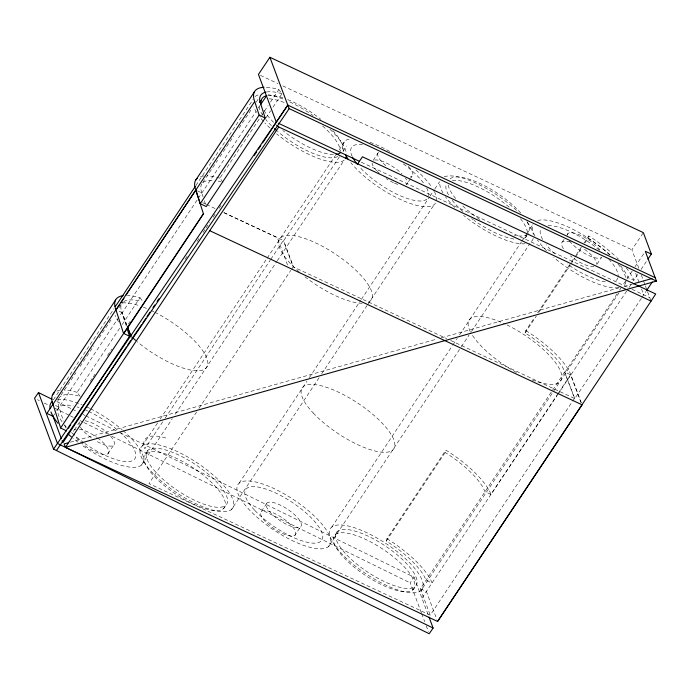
<?xml version="1.0" encoding="UTF-8"?>
<svg xmlns="http://www.w3.org/2000/svg" width="691" height="691" viewBox="0 0 691 691"><rect width="100%" height="100%" fill="white"/><g stroke="black" fill="none" stroke-linecap="round" stroke-linejoin="round"><path stroke-width="0.52" stroke-dasharray="3.46 2.59" d="M386.951 538.704L389.672 540.388A62.345 20.566 33.6 0 1 432.082 583.014L426.131 580.328L424.395 576.579A55.15 18.191 33.6 0 0 388.567 542.504L386.252 541.07L386.951 538.704L445.85 450.126L448.571 451.81A62.345 20.566 33.6 0 1 490.973 494.445L557.196 395.442M386.252 541.07L445.151 452.493L445.85 450.126M641.343 298.4L574.826 398.586L563.234 368.493A55.15 18.191 33.6 0 0 527.406 334.418L525.082 332.984L525.791 330.618L534.696 317.229M585.044 242.817L588.006 238.352L588.715 235.994L591.436 237.669A62.345 20.566 33.6 0 1 616.294 257.078M53.017 416.327L54.649 413.84M56.826 410.514L121.918 312.557L120.994 309.188A55.15 18.191 33.6 0 1 123.102 302.105M632.239 270.967L622.548 285.651M641.939 297.501L646.016 291.386M53.371 399.821L113.998 308.652M195.855 185.542L253.217 99.271M61.058 395.027L75.898 372.708M80.052 366.463L93.708 345.923M99.046 337.89L111.51 319.147M119.232 307.538L121.607 303.971M202.713 182.605L217.587 160.243M219.963 156.658L233.644 136.084M239 128.034L250.902 110.137M256.257 102.087L258.037 99.4M126.989 325.375L122.247 312.686L197.678 199.241M198.274 198.352L255.972 111.571M258.356 107.995L260.732 104.41M80.208 396.504L77.064 392.341L119.802 328.07M122.177 324.502L139.988 297.717L137.639 297.026A62.345 20.566 33.6 0 0 127.351 295.437M223.046 182.303L219.902 178.148L261.552 115.518M262.148 114.62L263.927 111.933M264.523 111.044L268.091 105.671M270.475 102.095L278.801 89.571L276.452 88.88A62.345 20.566 33.6 0 0 263.997 87.299M90.305 381.328L92.68 377.761M93.268 376.871L95.047 374.185M107.52 355.442L111.674 349.197M128.293 324.2L131.264 319.734M265.88 117.885L270.639 110.733M273.023 107.148L281.945 93.734L278.801 89.571M185.136 259.315L187.52 255.73M197.056 241.401L199.44 237.816M203.016 232.444L205.4 228.859M205.996 227.961L209.572 222.588M213.148 217.216L215.532 213.631M219.107 208.259L221.491 204.674M74.438 429.819L80.035 421.415A20.67 6.815 33.6 0 0 79.301 424.447M107.969 453.719L113.557 445.306M142.242 446.015L157.773 422.65M160.165 419.048L266.536 259.082M267.141 258.175L335.558 155.276M339.126 149.912L345.068 140.973M162.739 421.812L144.834 448.744L143.909 445.375A55.15 18.191 33.6 0 1 164.043 437.472L166.047 438.068M165.132 418.228L270.19 260.222M270.786 259.324L283.327 240.477L223.884 212.647M339.471 156.745L283.673 240.658L293.52 267.002L446.68 338.633M343.03 151.389L346.597 146.034M145.844 453.503L148.064 450.161M141.413 465.103L172.318 418.625M175.289 414.159L276.711 261.621M277.316 260.723L344.239 160.07A54.986 18.13 33.6 0 1 276.607 133.838M196.624 411.922L148.945 483.579L430.243 615.163L572.088 401.981M199.008 408.338L290.79 270.397M291.386 269.507L293.174 266.821L283.327 240.477M378.487 152.383L372.898 160.796A20.67 6.815 33.6 0 1 402.093 174.054M410.385 178.762L406.472 184.652A20.67 6.815 33.6 0 0 405.349 177.915M410.946 177.924L412.061 176.24M239.164 483.147L306.942 381.225M309.326 377.632L360.719 300.335M361.324 299.436L429.448 196.987M430.044 196.089L434.224 189.792M434.829 188.893L439.606 181.707M223.418 508.706A47.8 15.763 33.6 0 0 176.058 458.176A47.8 15.763 33.6 0 0 154.413 476.427A47.8 15.763 33.6 0 0 223.418 508.706L225.637 505.363A47.8 15.763 33.6 0 0 178.278 454.833A47.8 15.763 33.6 0 0 156.632 473.085A47.8 15.763 33.6 0 0 225.637 505.363M231.468 509.509A54.986 18.13 33.6 0 0 176.991 451.396A54.986 18.13 33.6 0 0 152.098 472.385A54.986 18.13 33.6 0 0 231.468 509.509L319.311 377.398M321.704 373.805L367.12 305.5M367.716 304.601L434.302 204.476M261.423 511.357L267.02 502.953M294.953 535.257A20.67 6.815 33.6 0 0 274.517 513.413A20.67 6.815 33.6 0 0 265.094 521.256A20.67 6.815 33.6 0 0 294.953 535.257L300.542 526.844A20.67 6.815 33.6 0 0 280.114 505A20.67 6.815 33.6 0 0 270.682 512.843A20.67 6.815 33.6 0 0 300.542 526.844M331.715 527.181L452.432 345.638M453.028 344.74L457.209 338.443M459.601 334.85L521.472 241.807M522.068 240.909L526.222 234.655M526.818 233.757L532.761 224.825M525.402 237.462L527.069 234.957M335.316 534.67L337.536 531.327M328.398 546.65A54.986 18.13 33.6 0 0 273.921 488.528A54.986 18.13 33.6 0 0 249.028 509.517A54.986 18.13 33.6 0 0 328.398 546.65L460.707 347.659M461.303 346.761L469.077 335.075M471.469 331.481L530.032 243.405M562.37 241.962L564.055 239.44M566.845 235.234L567.967 233.549M537.658 312.764L570.904 262.779M571.5 261.88L575.655 255.635M576.251 254.737L581.589 246.704M583.964 243.137L588.715 235.994M525.082 332.984L536.363 316.02M538.738 312.453L570.196 265.137M570.792 264.247L574.947 257.993M575.543 257.104L581.477 248.173M597.067 264.135L601.541 257.406A20.67 6.815 33.6 0 1 586.218 254.279A20.67 6.815 33.6 0 1 569.09 240.287M412.898 589.872A47.8 15.763 33.6 0 0 365.53 539.343A47.8 15.763 33.6 0 0 343.893 557.594A47.8 15.763 33.6 0 0 412.898 589.872L415.118 586.529A47.8 15.763 33.6 0 0 367.759 536A47.8 15.763 33.6 0 0 346.113 554.251A47.8 15.763 33.6 0 0 415.118 586.529M581.001 402.654L570.567 374.747L564.625 372.06L420.396 588.818L430.243 615.163M564.97 372.242L617.21 293.684M619.585 290.116L621.96 286.54M420.94 590.675A54.986 18.13 33.6 0 0 366.472 532.554A54.986 18.13 33.6 0 0 341.57 553.551A54.986 18.13 33.6 0 0 420.94 590.675L553.016 392.056M553.612 391.158L619.024 292.785M558.095 393.499L421.925 598.138M558.691 392.609L570.567 374.747M626.711 291.015L557.792 394.552M629.086 287.447L632.654 282.092M620.553 265.741A55.15 18.191 33.6 0 1 626.158 273.861L627.894 277.618L633.837 280.304L638.242 273.679M572.684 401.091L574.471 398.405L564.625 372.06M638.804 268.281L631.894 249.788L643.338 232.625M635.02 266.761L644.176 253.027M641.041 269.481L646.759 260.904M421.355 612.779L410.169 582.858L414.09 577.184L120.761 433.024M70.378 442.18L437.04 339.022M441.195 337.856L619.853 287.594M624.008 286.428L632.317 284.087M281.945 93.734L279.941 93.138A55.15 18.191 33.6 0 0 267.175 91.903M219.902 178.148L217.553 177.457A62.345 20.566 33.6 0 0 207.265 175.859M77.064 392.341L74.714 391.659A62.345 20.566 33.6 0 0 64.427 390.061M122.247 312.686L117.168 310.242M490.973 494.445L485.03 491.75L483.294 488.001A55.15 18.191 33.6 0 0 447.466 453.927L445.151 452.493M420.396 588.818L426.416 591.539L436.85 619.447M631.997 289.313L649.773 297.622M223.875 212.638L277.298 237.557L287.732 265.465M202.584 202.679L205.477 204.035M206.445 204.484L215.151 208.561M450.584 340.456L574.826 398.586M260.395 75.354L277.946 83.594M282.818 85.883L631.894 249.788M361.333 162.195L628.084 287.473M197.531 190.906L201.832 192.988L203.102 196.875M55.556 405.522L58.994 407.189L63.451 421.026M56.861 401.626L71.389 408.761M72.356 409.236L77.193 411.62M83.006 414.47L84.941 415.421M85.909 415.896L116.883 431.124M37.452 399.683L39.387 400.633M44.233 403.017L48.102 404.917M54.883 408.243L69.402 415.386M70.37 415.861L73.272 417.286M80.052 420.62L82.955 422.046M83.922 422.521L107.157 433.939M111.994 436.315L410.169 582.858M588.006 238.352L590.33 239.786A55.15 18.191 33.6 0 1 611.647 256.318M525.791 330.618L528.511 332.302A62.345 20.566 33.6 0 1 570.913 374.937L581.347 402.844M139.988 297.717L142.501 301.043M641.36 275.113L645.014 284.899M645.385 285.875L646.111 287.836M647.579 291.749L650.749 300.231M635.694 273.351L639.711 284.087M641.533 288.968L643.718 294.824M414.09 577.184L428.636 616.087M421.726 613.772L424.715 621.753M426.209 625.744L428.446 631.729M126.66 325.245L121.918 312.557L126.047 325.409M204.363 200.753L205.944 205.607M64.721 424.974L65.671 427.936M201.832 192.988L200.908 189.61A55.15 18.191 33.6 0 1 202.437 183.098M58.994 407.189L58.07 403.812A55.15 18.191 33.6 0 1 58.355 399.329M617.046 257.795A62.345 20.566 33.6 0 1 618.514 259.237M626.253 267.814A62.345 20.566 33.6 0 1 633.837 280.304M123.076 430.597A54.986 18.13 33.6 0 1 138.934 466.503A54.986 18.13 33.6 0 1 82.428 445.479M78.023 442.231A54.986 18.13 33.6 0 1 72.961 438.198M57.422 399.553A54.986 18.13 33.6 0 1 82.013 404.814M86.936 406.99A54.986 18.13 33.6 0 1 89.709 408.321M90.642 408.796A54.986 18.13 33.6 0 1 122.229 429.871M154.836 312.263A54.986 18.13 33.6 0 1 206.911 367.042A54.986 18.13 33.6 0 1 137.146 341.665M118.602 321.946A54.986 18.13 33.6 0 1 115.164 315.39M122.454 302.926A54.986 18.13 33.6 0 1 139.599 305.802M143.305 307.132A54.986 18.13 33.6 0 1 148.159 309.119M151.122 310.458A54.986 18.13 33.6 0 1 153.894 311.788M333.399 154.525A47.8 15.763 33.6 0 1 282.8 130.556M273.653 122.385A47.8 15.763 33.6 0 1 263.219 109.023M267.616 95.591A47.8 15.763 33.6 0 1 283.258 98.01M287.698 99.634A47.8 15.763 33.6 0 1 320.9 119.396M332.846 130.495A47.8 15.763 33.6 0 1 341.941 150.966M119.638 431.918A45.761 15.098 33.6 0 1 131.61 461.035A45.761 15.098 33.6 0 1 84.829 443.449M83.957 442.819A45.761 15.098 33.6 0 1 75.63 436.263M73.954 434.794A45.761 15.098 33.6 0 1 71.536 432.566M66.405 427.271A45.761 15.098 33.6 0 1 64.375 424.879M62.078 421.804A45.761 15.098 33.6 0 1 73.229 405.928M77.021 406.913A45.761 15.098 33.6 0 1 78.999 407.543M85.632 410.083A45.761 15.098 33.6 0 1 87.602 410.955M88.586 411.413A45.761 15.098 33.6 0 1 117.962 430.45M110.629 436.228A20.67 6.815 33.6 0 1 112.452 445.885A20.67 6.815 33.6 0 1 95.876 440.823M91.35 437.887A20.67 6.815 33.6 0 1 79.56 425.276M85.002 420.75A20.67 6.815 33.6 0 1 109.256 434.751M97.509 437.869A20.67 6.815 33.6 0 1 102.657 454.324A20.67 6.815 33.6 0 1 73.963 433.689M73.6 431.4A20.67 6.815 33.6 0 1 76.425 429.059M79.405 429.154A20.67 6.815 33.6 0 1 96.645 437.239M270.069 128.111A54.986 18.13 33.6 0 1 264.878 122.938M263.426 121.357A54.986 18.13 33.6 0 1 259.54 116.684M256.611 112.452A54.986 18.13 33.6 0 1 253.804 106.88M255.014 96.567A54.986 18.13 33.6 0 1 259.185 94.702M268.177 94.762A54.986 18.13 33.6 0 1 282.904 98.994M289.771 101.948A54.986 18.13 33.6 0 1 313.17 115.613M329.978 129.269A54.986 18.13 33.6 0 1 346.467 154.015M337.718 156.434A47.8 15.763 33.6 0 1 277.514 131.35M271.433 125.727A47.8 15.763 33.6 0 1 265.767 119.465M262.701 115.259A47.8 15.763 33.6 0 1 258.926 104.384M269.075 98.804A47.8 15.763 33.6 0 1 285.469 102.976M322.542 125.978A47.8 15.763 33.6 0 1 340.378 151.32M203.016 182.536A55.15 18.191 33.6 0 1 214.011 180.446M218.088 181.051A55.15 18.191 33.6 0 1 221.042 181.716M56.904 391.097A62.345 20.566 33.6 0 1 60.281 390.251M123.775 301.613A55.15 18.191 33.6 0 1 141.128 301.293M58.683 398.595A55.15 18.191 33.6 0 1 78.204 395.917M200.511 176.62A62.345 20.566 33.6 0 1 206.16 175.851M527.622 234.119A47.8 15.763 33.6 0 1 514.38 235.372M479.753 219.41A47.8 15.763 33.6 0 1 461.346 204.631M455.645 198.49A47.8 15.763 33.6 0 1 448.131 182.579M450.048 178.917A47.8 15.763 33.6 0 1 482.007 184.419A47.8 15.763 33.6 0 1 521.316 213.709M526.948 221.526A47.8 15.763 33.6 0 1 528.356 233.377M533.236 238.386A54.986 18.13 33.6 0 1 529.807 242.541M525.143 243.759A54.986 18.13 33.6 0 1 463.592 215.376M454.721 207.421A54.986 18.13 33.6 0 1 445.419 196.719M443.009 193.014A54.986 18.13 33.6 0 1 439.796 182.329M444.253 176.801A54.986 18.13 33.6 0 1 516.963 210.815M527.268 222.252A54.986 18.13 33.6 0 1 533.331 234.551M526.697 235.847A47.8 15.763 33.6 0 1 521.947 239.051M513.957 239.034A47.8 15.763 33.6 0 1 474.112 220.394M473.275 219.798A47.8 15.763 33.6 0 1 471.616 218.581M462.91 211.498A47.8 15.763 33.6 0 1 452.104 200.183M448.494 194.853A47.8 15.763 33.6 0 1 446.524 183.866M452.38 180.472A47.8 15.763 33.6 0 1 510.312 208.216M520.47 218.719A47.8 15.763 33.6 0 1 527.302 231.856M618.531 287.689A54.986 18.13 33.6 0 1 553.733 257.38M546.529 250.703A54.986 18.13 33.6 0 1 537.451 240.01M535.015 236.08A54.986 18.13 33.6 0 1 532.847 224.428M537.728 220.515A54.986 18.13 33.6 0 1 609.514 254.841M618.039 263.988A54.986 18.13 33.6 0 1 626.029 280.529M625.977 281.418A54.986 18.13 33.6 0 1 623.774 285.633M506.952 324.934A54.986 18.13 33.6 0 1 560.427 370.937A54.986 18.13 33.6 0 1 529.755 378.97M516.402 372.492A54.986 18.13 33.6 0 1 470.83 332.613M470.329 331.671A54.986 18.13 33.6 0 1 505.112 324.053M617.918 277.834A45.761 15.098 33.6 0 1 613.962 281.565M605.342 281.816A45.761 15.098 33.6 0 1 567.199 263.979M554.692 253.839A45.761 15.098 33.6 0 1 546.123 244.623M542.668 239.518A45.761 15.098 33.6 0 1 540.785 229.006M548.058 225.612A45.761 15.098 33.6 0 1 599.546 250.323M608.831 259.168A45.761 15.098 33.6 0 1 618.125 276.806M593.984 266.596A20.67 6.815 33.6 0 1 570.42 255.886M563.493 248.7A20.67 6.815 33.6 0 1 571.086 242.213M584.526 249.304A20.67 6.815 33.6 0 1 596.765 264.221M567.147 235.147A20.67 6.815 33.6 0 1 580.449 235.285A20.67 6.815 33.6 0 1 599.857 249.9M434.319 191.476A54.986 18.13 33.6 0 1 410.126 203.422A54.986 18.13 33.6 0 1 350.803 162.618M343.859 151.286A54.986 18.13 33.6 0 1 350.311 138.917M370.126 142.337A54.986 18.13 33.6 0 1 392.022 152.797M415.965 169.969A54.986 18.13 33.6 0 1 431.391 186.605M299.22 272.012A54.986 18.13 33.6 0 1 285.392 235.571A54.986 18.13 33.6 0 1 347.694 263.072A54.986 18.13 33.6 0 1 367.854 302.312M362.196 303.237A54.986 18.13 33.6 0 1 304.144 276.124M426.822 199.146A45.761 15.098 33.6 0 1 396.781 194.145A45.761 15.098 33.6 0 1 359.285 166.635M352.263 156.563A45.761 15.098 33.6 0 1 362.447 144.644M403.389 163.897A45.761 15.098 33.6 0 1 424.404 184.272M426.667 187.995A45.761 15.098 33.6 0 1 428.653 195.639M397.757 184.402A20.67 6.815 33.6 0 1 394.319 183.063M393.429 182.657A20.67 6.815 33.6 0 1 386.096 178.528M379.394 173.398A20.67 6.815 33.6 0 1 377.277 171.394M376.647 170.729A20.67 6.815 33.6 0 1 372.078 163.085M408.321 166.306A20.67 6.815 33.6 0 1 410.1 177.017M385.751 165.65A20.67 6.815 33.6 0 1 380.447 151.605M313.213 412.985A54.986 18.13 33.6 0 0 392.583 450.109A54.986 18.13 33.6 0 0 338.106 391.996A54.986 18.13 33.6 0 0 313.213 412.985M254.849 510.424A45.761 15.098 33.6 0 0 320.918 541.321A45.761 15.098 33.6 0 0 275.571 492.951A45.761 15.098 33.6 0 0 254.849 510.424"/><path stroke-width="1.04" d="M651.069 301.103L655.707 293.977L362.438 156.797L357.722 163.879L278.793 126.997L65.429 447.362L437.593 621.442L651.069 301.103L357.722 163.879M126.427 346.96L62.872 442.672L62.138 440.72M127.61 345.163L130.582 340.698M52.646 394.682L115.57 300.058M195.484 180.481L254.383 91.903M195.251 186.44L116.373 305.077A54.986 18.13 33.6 0 0 115.112 306.519M116.814 308.877L119.776 304.411M120.968 302.623L123.939 298.158M125.719 295.48L254.703 101.499A62.345 20.566 33.6 0 1 263.997 87.299M266.095 92.084A55.15 18.191 33.6 0 0 259.807 101.041L265.163 118.006L206.264 206.583L200.235 203.664L259.134 115.095L254.703 101.499M66.621 430.908L60.601 427.988L203.43 213.787L195.803 190.077A62.345 20.566 33.6 0 1 197.177 178.382M203.43 213.787L123.844 333.485L129.545 336.275L72.564 421.976M68.409 428.221L70.784 424.654M141.629 324.701L131.774 338.901M142.821 322.904L145.801 318.43M146.993 316.642L149.973 312.159M152.953 307.685L154.741 304.99M157.125 301.414L158.913 298.728M254.271 155.415L256.655 151.83M258.443 149.144L260.827 145.559M262.615 142.873L287.776 105.11L655.172 277.661M437.593 621.442L582.098 404.831M647.908 259.185L651.337 254.038L643.338 232.625L269.887 57.275L258.443 74.438L276.322 122.272M646.586 290.531L652.304 281.945M260.732 104.41L266.476 95.928M287.776 105.11L53.57 449.124L429.189 633.725L433.11 628.059L429.007 617.089M56.437 450.532L289.425 108.297M52.024 399.243L38.471 392.583L34.55 398.258L53.57 449.124M68.305 442.767L64.151 443.933L65.429 447.362L656.45 281.09L645.316 251.317L651.337 254.038M633.353 283.794L652.054 278.533M209.891 230.768L581.744 404.65M656.45 281.09L289.063 108.565L269.887 57.275M278.283 123.188L359.38 161.279M259.134 115.095L265.163 118.006M433.11 628.059L57.491 443.458L38.471 392.583M646.482 288.812L647.208 290.773M127.351 326.351L130.996 336.102M127.394 327.197L131.04 336.958M61.413 438.768L53.017 416.327L46.919 413.382L195.803 190.077L200.235 203.664M127.006 328.372L129.545 336.275M123.516 333.364L115.889 309.646A62.345 20.566 33.6 0 1 123.205 295.618M60.601 427.988L52.965 404.278A62.345 20.566 33.6 0 1 54.339 392.583M340.637 152.581A47.8 15.763 33.6 0 1 336.085 154.369M278.939 127.317A47.8 15.763 33.6 0 1 276.59 125.209M261.163 102.985A47.8 15.763 33.6 0 1 266.51 95.79M71.363 436.85A54.986 18.13 33.6 0 1 68.038 433.896M57.914 423.255A54.986 18.13 33.6 0 1 50.97 411.922M50.08 408.666A54.986 18.13 33.6 0 1 52.179 401.609M135.557 340.317A54.986 18.13 33.6 0 1 132.231 337.363M346.441 155.846A54.986 18.13 33.6 0 1 345.5 158.628M276.72 130.659A47.8 15.763 33.6 0 1 274.37 128.552M259.54 102.328A47.8 15.763 33.6 0 1 260.844 100.713M347.97 158.844A54.986 18.13 33.6 0 1 345.543 154.914M357.264 164.242A45.761 15.098 33.6 0 1 352.704 157.453"/></g></svg>
